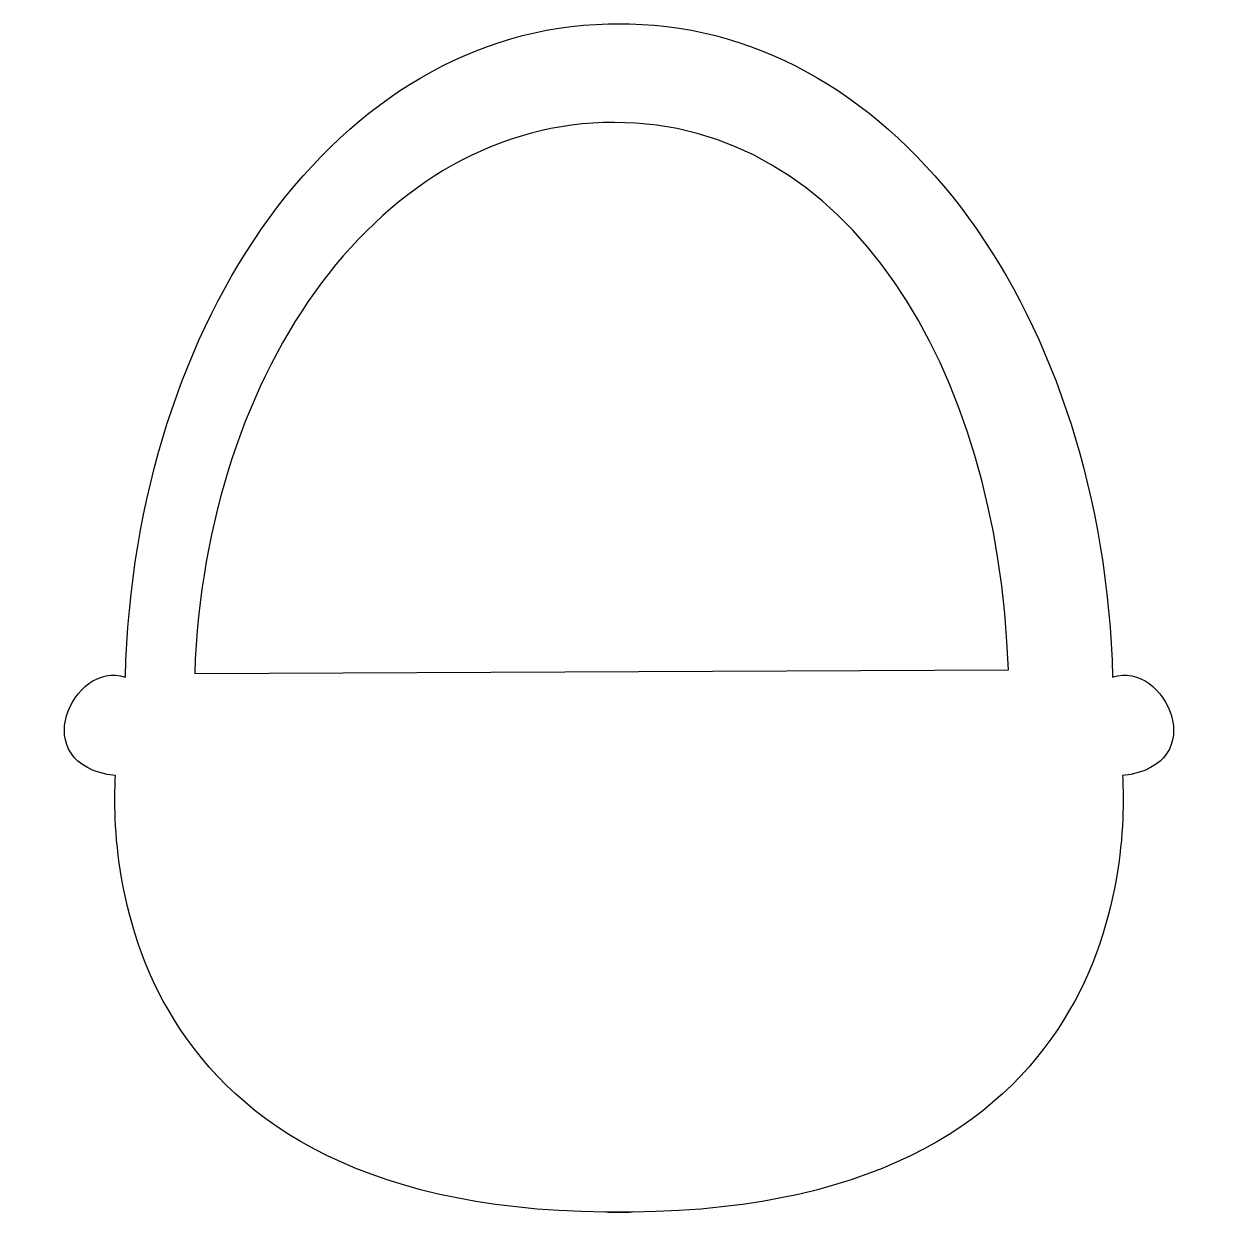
# Model space of a CAD drawing. Header units: centimetres. Extents: x -8.3 to 8.3, y -8.4 to 8.3.
import ezdxf

# ---------------------------------------------------------------- set-up
doc = ezdxf.new("R2010")
doc.units = ezdxf.units.CM
doc.header["$MEASUREMENT"] = 0
doc.layers.add('Camada 1', color=7, linetype='Continuous')

msp = doc.modelspace()

# ---------------------------------------------------------------- linework, layer by layer
at = {"layer": 'Camada 1'}
for points, knots in [([(-0.14819, -8.33632), (7.21098, -8.43501), (7.11232, -3.10093), (7.06295, -2.2119), (7.06295, -2.2119), (8.34721, -2.06368), (7.65575, -0.58188), (6.92428, -0.82892), (6.92428, -0.82892), (6.79193, 4.21612), (3.92486, 8.25819), (0.14732, 8.33767), (0.14732, 8.33767), (0.14732, 8.33767), (-0.14732, 8.33767), (-0.14732, 8.33767), (-0.14732, 8.33767), (-3.92488, 8.25819), (-6.79196, 4.21612), (-6.92428, -0.82895), (-6.92428, -0.82895), (-7.65575, -0.58191), (-8.34724, -2.06371), (-7.06297, -2.21193), (-7.06297, -2.21193), (-7.11231, -3.10096), (-7.211, -8.43504), (0.1482, -8.33635), (0.1482, -8.33635), (0.1482, -8.33635), (-0.14819, -8.33635), (-0.14819, -8.33635), (-0.14819, -8.33635), (-0.14819, -8.33635), (-0.14819, -8.33632), (-0.14819, -8.33632)], [0, 0, 0, 0, 0.1, 0.1, 0.1, 0.1, 0.2, 0.2, 0.2, 0.2, 0.3, 0.3, 0.3, 0.3, 0.4, 0.4, 0.4, 0.4, 0.5, 0.5, 0.5, 0.5, 0.6, 0.6, 0.6, 0.6, 0.7, 0.7, 0.7, 0.7, 0.8, 0.8, 0.8, 0.8, 1, 1, 1, 1]), ([(-5.95209, -0.77945), (-5.80178, 3.52871), (-3.31623, 6.95578), (-0.0645, 6.95578), (-0.0645, 6.95578), (3.17456, 6.95578), (5.31683, 3.55567), (5.46148, -0.72888), (5.46148, -0.72888), (5.46148, -0.72888), (-5.95209, -0.77945), (-5.95209, -0.77945)], [0, 0, 0, 0, 0.25, 0.25, 0.25, 0.25, 0.5, 0.5, 0.5, 0.5, 1, 1, 1, 1])]:
    msp.add_open_spline(points, degree=3, knots=knots, dxfattribs=at)

doc.saveas('drawing.dxf')
